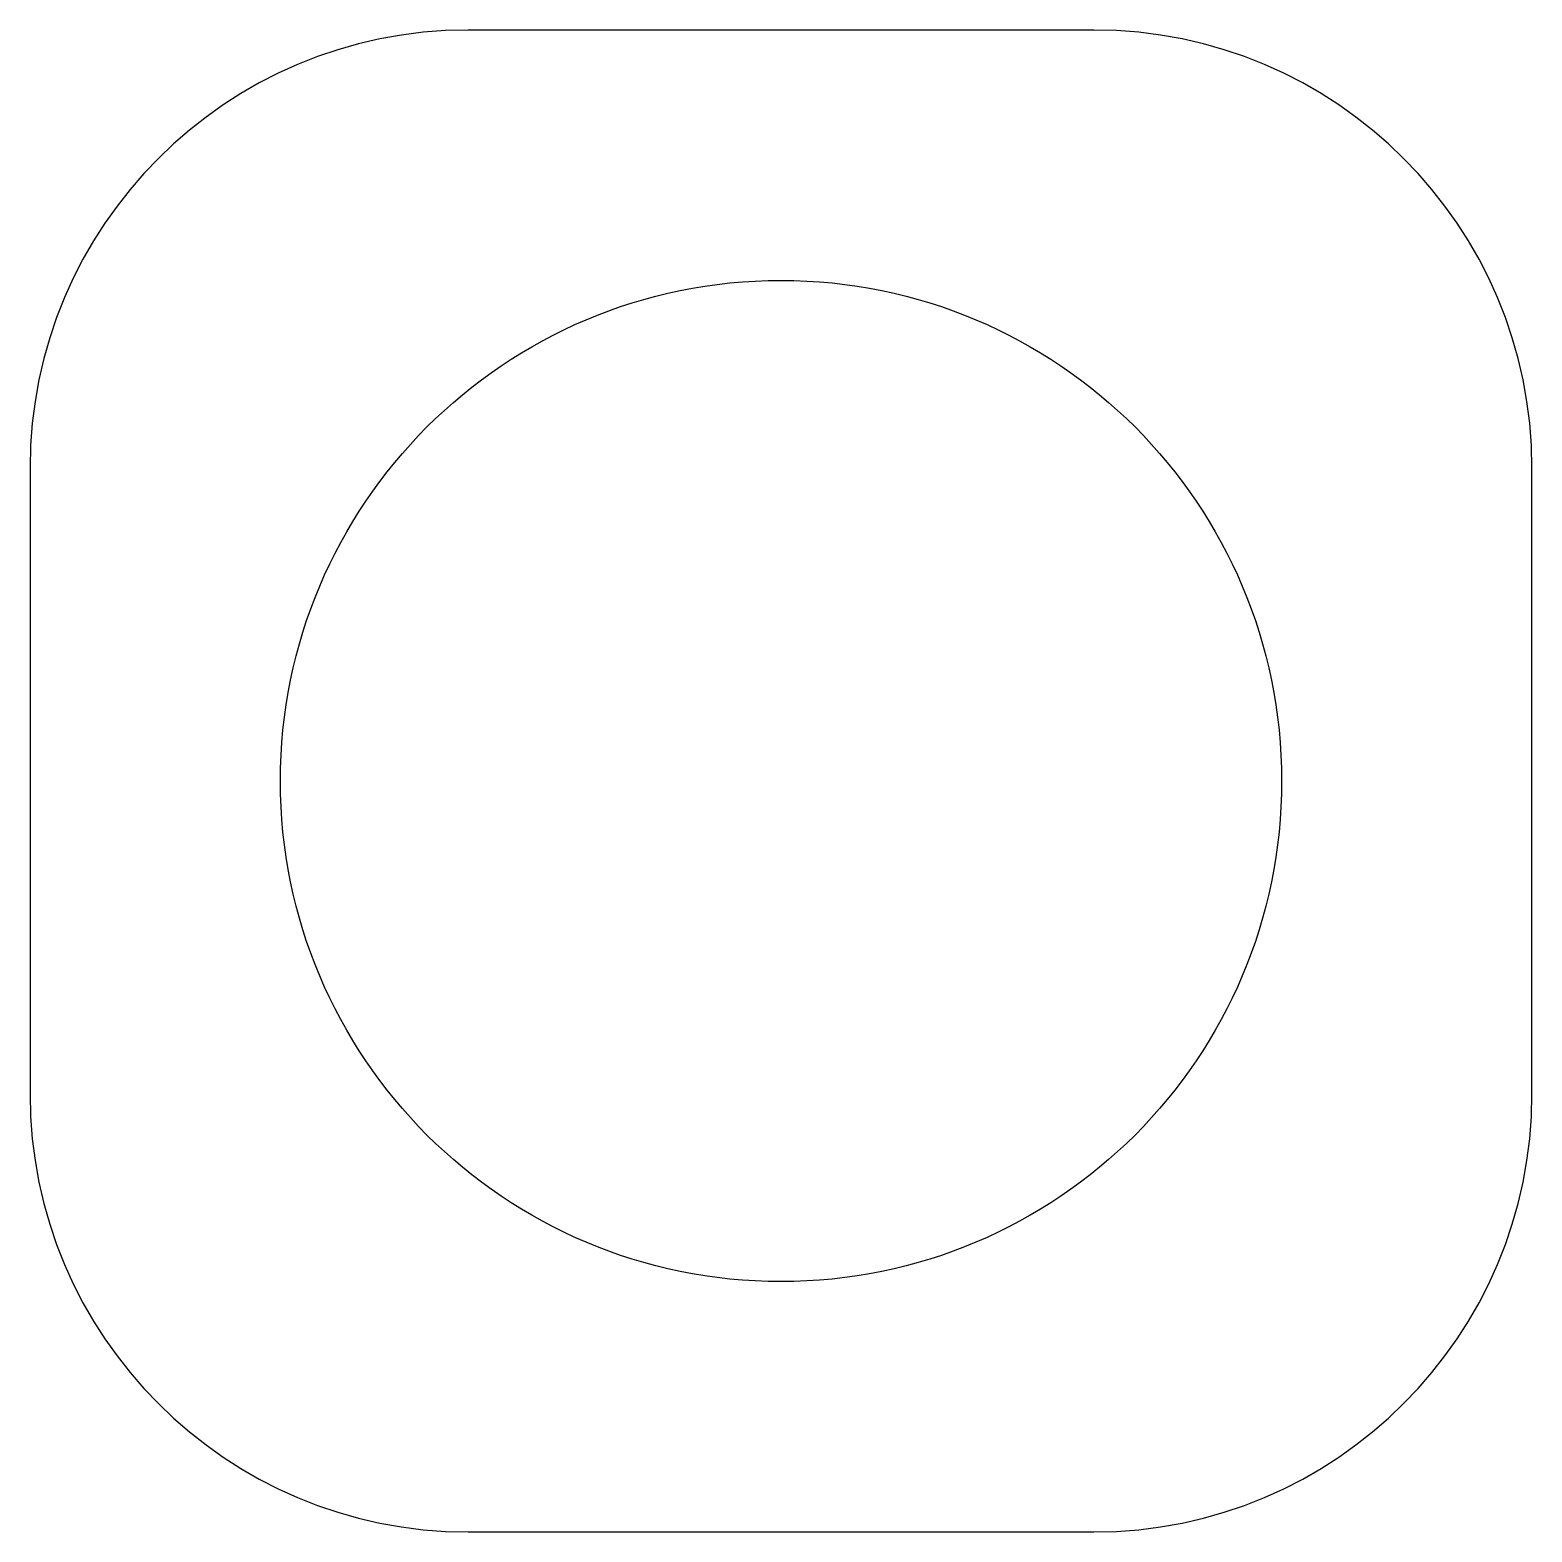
# Model space of a CAD drawing. Header units: millimetres. Extents: x -60 to 60, y -60 to 60.
import ezdxf

# ---------------------------------------------------------------- set-up
doc = ezdxf.new("R2010")
doc.units = ezdxf.units.MM

msp = doc.modelspace()

# ---------------------------------------------------------------- linework, layer by layer
for p, q in [((25, 60), (-25, 60)), ((-60, 25), (-60, -25)), ((60, -25), (60, 25)), ((-25, -60), (25, -60))]:
    msp.add_line(p, q)
msp.add_circle((0, 0), 40)
for centre, start, end in [((-25, 25), 90, 180), ((25, 25), 0, 90), ((-25, -25), 180, 270), ((25, -25), -90, 0)]:
    msp.add_arc(centre, 35, start, end)

doc.saveas('drawing.dxf')
